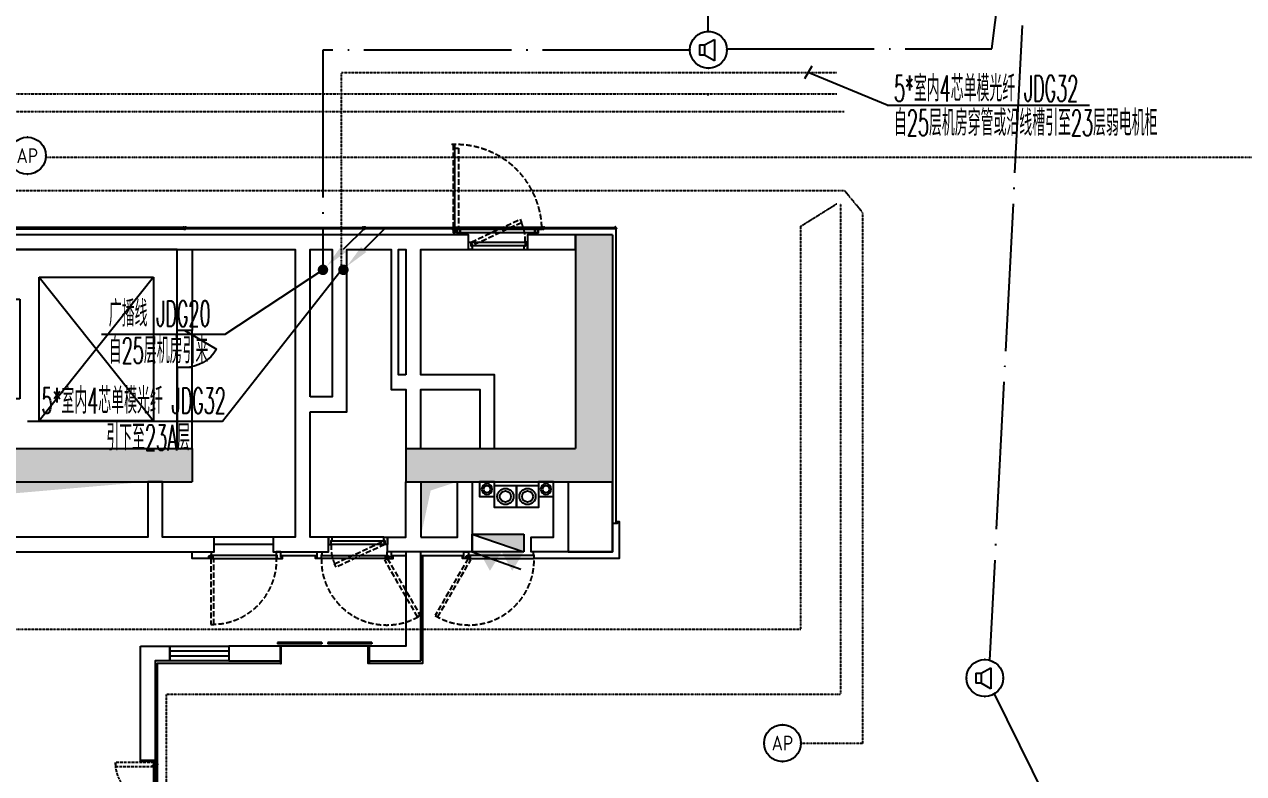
# Model space of a CAD drawing. Extents: x -284868 to 304789, y -137694 to 137894.
# Drawn here: x 276305 to 292837, y -22602 to -12440 of the extents above; entities that cross this region are included whole.
import ezdxf
from ezdxf.enums import TextEntityAlignment as Align

# ---------------------------------------------------------------- set-up
doc = ezdxf.new("R2010")
doc.units = 0
doc.set_wipeout_variables(frame=1)
for name, pattern in [('BORDER2', [0.875, 0.25, -0.125, 0.25, -0.125, 0, -0.125]), ('DASH', [0.35, 0.25, -0.1]), ('DASHED', [0.75, 0.5, -0.25]), ('DOTE', [2.42, 2, -0.2, 0.02, -0.2])]:
    doc.linetypes.add(name, pattern=pattern)
doc.layers.get('0').update_dxf_attribs({"linetype": 'CONTINUOUS'})
for name, color, linetype in [('0-墙', 4, 'CONTINUOUS'), ('0-建筑柱体', 251, 'CONTINUOUS'), ('0-消防栓(给排水)', 9, 'CONTINUOUS'), ('0-电梯', 3, 'CONTINUOUS'), ('0-窗', 11, 'CONTINUOUS'), ('EQUIP-通讯', 3, 'CONTINUOUS'), ('LWIRE', 4, 'CONTINUOUS'), ('P-完成面', 42, 'CONTINUOUS'), ('P-门扇', 6, 'CONTINUOUS'), ('T-AVSX-EQPM', 3, 'CONTINUOUS'), ('TEXT_照明_回路标注', 41, 'CONTINUOUS'), ('WIRE-广播线', 220, 'DOTE'), ('WIRE-网络', 130, 'BORDER2')]:
    doc.layers.add(name, color=color, linetype=linetype)
doc.styles.add('_TEL_ATTDEF', font='GBENOR', dxfattribs={"width": 0.8, "height": 3, "bigfont": 'GBCBIG'})
doc.styles.add('_TEL_DIM', font='SIMPLEX', dxfattribs={"width": 0.8, "height": 3.5, "bigfont": 'HZTXT'})
doc.styles.add('HZ_e', font='simplex.shx', dxfattribs={"width": 0.8, "bigfont": 'hztxt.shx'})
doc.styles.get("Standard").update_dxf_attribs({"font": 'GBENOR', "bigfont": 'GBCBIG'})

# ---------------------------------------------------------------- blocks, each defined once
blk = doc.blocks.new('213r5467')
for p, q in [((-90909, -260063), (-90909, -260326)), ((-89559, -260063), (-90909, -260063)), ((-89559, -260326), (-89559, -260063)), ((-90909, -260326), (-89559, -260326)), ((-91209, -260588), (-91209, -262138)), ((-89259, -260588), (-91209, -260588)), ((-91209, -260588), (-89259, -262138)), ((-91209, -262138), (-89259, -260588)), ((-89259, -262138), (-89259, -260588)), ((-91209, -262138), (-89259, -262138))]:
    blk.add_line(p, q)
blk.add_lwpolyline([(-88884, -262463), (-91584, -262463), (-91584, -259863), (-88884, -259863), (-88884, -262463)])
blk = doc.blocks.new('sgASGHHHH')
for points in [[(-94646, -917724), (-94646, -920624), (-94146, -921074), (-94146, -917724)], [(-102879, -920774), (-102996, -921074), (-99846, -921074), (-99846, -920624), (-102646, -920624)], [(-96946, -921074), (-94146, -921074), (-94646, -920624), (-96946, -920624)]]:
    blk.add_hatch(color=256).paths.add_polyline_path(points)
at = {"color": 4}
for p, q in [((-94646, -917724), (-94646, -920624)), ((-94146, -917724), (-94646, -917724)), ((-94146, -917724), (-94146, -921074)), ((-102646, -920624), (-99846, -920624)), ((-99846, -920624), (-99846, -921074)), ((-96946, -920624), (-94646, -920624)), ((-96946, -920624), (-96946, -921074)), ((-102996, -921074), (-99846, -921074)), ((-96946, -921074), (-94146, -921074))]:
    blk.add_line(p, q, dxfattribs=at)
blk = doc.blocks.new('A$C5B4E3DF6')
for p, q in [((0, 240), (-659, 477)), ((-700, 0), (-700, 240)), ((0, 0), (-700, 240)), ((-700, 240), (0, 240)), ((0, 240), (0, 0)), ((0, 0), (-700, 0))]:
    blk.add_line(p, q)
for points in [[(-700, 240), (-541, 498), (-398, 240)], [(-398, 240), (-239, 498), (-96, 240)], [(-700, 0), (-700, 240), (0, 0)]]:
    blk.add_solid(points)
blk = doc.blocks.new('A$C2E9C7AB1')
blk.add_lwpolyline([(-200, 0), (0, 0), (0, -200), (-200, -200)], close=True)
for radius in [72.3, 45.5]:
    blk.add_circle((-100, -100), radius)
blk = doc.blocks.new('A$C1A2309B7')
blk.add_lwpolyline([(-300, 0), (0, 0), (0, -300), (-300, -300)], close=True)
for radius in [110, 75]:
    blk.add_circle((-150, -150), radius)
blk = doc.blocks.new('A$C3F6147FC')
at = {"xscale": -1, "rotation": 270}
for p in [(13299, -3250), (14099, -3250)]:
    blk.add_blockref('A$C2E9C7AB1', p, dxfattribs=at)
for p in [(13599, -3300), (13899, -3300)]:
    blk.add_blockref('A$C1A2309B7', p)
at = {"rotation": 180}
blk.add_blockref('A$C5B4E3DF6', (13000, -3960), dxfattribs=at)
blk = doc.blocks.new('$DorLib2D$00000228')
at = {"color": 0}
blk.add_line((0.5, 0), (0, 0.866), dxfattribs=at)
blk.add_arc((0.5, 0), 1, 120, 180, dxfattribs=at)
blk = doc.blocks.new('A$C6C5C068E')
h = blk.add_hatch()
h.set_pattern_fill('ANSI32', color=256, scale=0.2, style=0)
h.set_pattern_definition([(45, (506565838.6591, 131390591.2148), (-1.3470384181604, 1.3470384181604), []), (45, (506565839.5572, 131390591.2148), (-1.3470384181604, 1.3470384181604), [])])
h.paths.add_polyline_path([(11, 11), (-4, 11), (-4, 14), (0, 14), (0, 15), (-5, 15), (-5, 10), (10, 10), (10, -5), (15, -5), (15, 0), (14, 0), (14, -4), (11, -4)])
blk.add_lwpolyline([(11, 11), (-4, 11), (-4, 14), (0, 14), (0, 15), (-5, 15), (-5, 10), (10, 10), (10, -5), (15, -5), (15, 0), (14, 0), (14, -4), (11, -4)], close=True)
blk = doc.blocks.new('A$C4A657766')
h = blk.add_hatch()
h.set_pattern_fill('ANSI32', color=256, scale=0.2, style=0)
h.set_pattern_definition([(45, (-14.9999, -5), (-1.34704, 1.34704), []), (45, (-14.1019, -5), (-1.34704, 1.34704), [])])
h.paths.add_polyline_path([(-11, 26), (-11, -4), (-13, -4), (-13, 0), (-15, 0), (-15, -5), (-10, -5), (-10, 25), (10, 25), (10, -5), (15, -5), (15, 0), (13, 0), (13, -4), (11, -4), (11, 26)])
blk.add_lwpolyline([(-11, 26), (-11, -4), (-13, -4), (-13, 0), (-15, 0), (-15, -5), (-10, -5), (-10, 25), (10, 25), (10, -5), (15, -5), (15, 0), (13, 0), (13, -4), (11, -4), (11, 26), (-11, 26)])
blk = doc.blocks.new('A$C67A6433D')
at = {"linetype": 'DASH', "ltscale": 0.03}
blk.add_wipeout([(31, 0), (-28, 0), (-28, 26), (31, 26)], dxfattribs=at)
for p, q in [((-26, 20), (-23, 19)), ((-25, 13), (-19, 4)), ((-21, 19), (-9, 16)), ((-20, 2), (-20, 0)), ((-19, 13), (-12, 3)), ((-18, 11), (-7, 9)), ((-16, 8), (-6, 8)), ((-16, 3), (0, 3)), ((-13, 24), (-13, 26)), ((-12, 23), (-12, 25)), ((-12, 25), (0, 25)), ((-9, 16), (-9, 21)), ((-9, 12), (-9, 21)), ((-1, 4), (-8, 10)), ((-2, 19), (-4, 14)), ((0, 9), (-3, 12)), ((30, 26), (3, 26)), ((15, 25), (3, 25)), ((3, 9), (6, 12)), ((19, 3), (3, 3)), ((4, 4), (11, 10)), ((5, 19), (7, 14)), ((19, 8), (9, 8)), ((12, 12), (12, 21)), ((23, 19), (12, 16)), ((21, 11), (12, 10)), ((22, 13), (14, 3)), ((15, 23), (15, 25)), ((16, 24), (16, 26)), ((28, 13), (21, 4)), ((23, 2), (23, 0)), ((28, 20), (25, 19))]:
    blk.add_line(p, q, dxfattribs=at)
for points in [[(0, 10), (0, 26), (-28, 26), (-28, 0), (0, 0), (0, 3)], [(3, 10), (3, 26), (31, 26), (31, 0), (3, 0), (3, 3)]]:
    blk.add_lwpolyline(points, dxfattribs=at)
for points in [[(-13, 24), (-13, 24), (-26, 24, 0.414214), (-27, 23), (-27, 2, 0.414214), (-26, 2), (-20, 2)], [(-12, 23), (-25, 23, 0.414214), (-26, 23), (-26, 17)], [(-26, 14), (-26, 5, 0.414214), (-25, 4), (-19, 4)], [(15, 23), (28, 23, -0.414214), (28, 23), (28, 17)], [(16, 24), (16, 24), (28, 24, -0.414214), (29, 23), (29, 2, -0.414214), (28, 2), (23, 2)], [(28, 14), (28, 5, -0.414214), (28, 4), (21, 4)]]:
    blk.add_lwpolyline(points, format="xyb", dxfattribs=at)
for centre in [(-22, 15), (-5, 21), (2, 6), (8, 21), (25, 15)]:
    blk.add_circle(centre, 1.99, dxfattribs=at)
for centre, radius, start, end in [((-22, 15), 3.58, 338.8563, 221.961), ((-18, 14), 1.59, 158.8563, 216.0245), ((-16, 6), 3.58, 211.8213, 270), ((-5, 21), 3.58, 334.8452, 179.1262), ((-7, 12), 1.99, 178.2525, 238.2672), ((-2, 13), 1.99, 160.8929, 232.1139), ((2, 6), 3.58, 213.0316, 326.9684), ((2, 6), 3.58, 72.8656, 107.1344), ((8, 21), 3.58, 0.8738, 205.1548), ((5, 13), 1.99, 307.8861, 19.1071), ((10, 12), 1.99, 301.7328, 1.7475), ((12, 11), 1.59, 222.3386, 280.5758), ((19, 6), 3.58, 270, 328.1787), ((25, 15), 3.58, 318.039, 201.1437), ((20, 14), 1.59, 323.9755, 21.1437)]:
    blk.add_arc(centre, radius, start, end, dxfattribs=at)
blk = doc.blocks.new('A$C250F1CE2')
at = {"color": 251, "linetype": 'DASH', "ltscale": 300}
blk.add_lwpolyline([(35, 100), (697, 409), (718, 363), (56, 55)], close=True, dxfattribs=at)
for points in [[(0, 100), (35, 100), (35, 45), (50, 45), (50, 0), (0, 0), (0, 100)], [(800, 100), (765, 100), (765, 45), (750, 45), (750, 0), (800, 0), (800, 100)]]:
    blk.add_lwpolyline(points)
blk.add_lwpolyline([(35, 100), (765, 100), (765, 50), (35, 50)], close=True)
blk.add_arc((223, 139), 543, 355.8662, 27.0076, dxfattribs=at)
blk = doc.blocks.new('$DORLIB2D$00000127')
at = {"color": 0}
for points in [[(-0.533, 0.795), (-0.533, 0.69)], [(-0.033, 0.795), (-0.533, 0.795)], [(-0.033, 0.69), (-0.533, 0.69)], [(-0.033, 0.795), (-0.033, 0.69)], [(0.533, 0.795), (0.033, 0.795)], [(0.033, 0.795), (0.033, 0.69)], [(0.533, 0.69), (0.033, 0.69)], [(0.533, 0.795), (0.533, 0.69)], [(0.5, 0.5), (-0.5, 0.5)]]:
    blk.add_lwpolyline(points, dxfattribs=at)
blk = doc.blocks.new('FZ03')
at = {"color": 8}
for p, q in [((-4, 1), (-4, 3)), ((-4, 3), (0, 3)), ((0, 0), (-4, 1)), ((-3, 7), (3, 7)), ((0, 7), (-3, 5)), ((-3, 3), (-3, 7)), ((0, 5), (-3, 4)), ((0, 7), (3, 5)), ((0, 7), (0, 3)), ((0, 5), (3, 4)), ((0, 3), (4, 3)), ((4, 1), (0, 0)), ((3, 3), (3, 7)), ((4, 3), (4, 1))]:
    blk.add_line(p, q, dxfattribs=at)
blk = doc.blocks.new('A$C79893AB6')
at = {"color": 8, "linetype": 'DASHED', "ltscale": 5}
for points in [[(10, 20), (0, 20), (0, 5), (10, 5)], [(10, 0), (12, 0), (12, 25), (10, 25)], [(13, 0), (15, 0), (15, 25), (13, 25)], [(15, 20), (25, 20), (25, 5), (15, 5)]]:
    blk.add_lwpolyline(points, close=True, dxfattribs=at)
for points in [[(5, 20), (5, 5)], [(12, 18), (13, 18)], [(12, 16), (13, 16)], [(12, 14), (13, 14)], [(12, 10), (13, 10)], [(12, 8), (13, 8)], [(12, 6), (13, 6)], [(20, 20), (20, 5)]]:
    blk.add_lwpolyline(points, dxfattribs=at)
blk = doc.blocks.new('A$C274dfc7b')
at = {"color": 8, "linetype": 'DASHED', "ltscale": 30}
for points in [[(-48, 418), (-7, 418), (-7, 437), (-67, 437)], [(-48, 418), (-48, 314), (-67, 314), (-67, 437)], [(-5, 454), (0, 454), (0, 401), (-5, 401)], [(55, 454), (50, 454), (50, 401), (55, 401)], [(98, 418), (57, 418), (57, 437), (117, 437)], [(98, 418), (98, 314), (117, 314), (117, 437)]]:
    blk.add_lwpolyline(points, dxfattribs=at)
for points in [[(-5, 401, -0.414214), (-7, 403), (-7, 452, -0.414214), (-5, 454)], [(55, 401, 0.414214), (57, 403), (57, 452, 0.414214), (55, 454)]]:
    blk.add_lwpolyline(points, format="xyb", dxfattribs=at)
at = {"layer": 'P-门扇'}
for p, q in [((0, 508), (0, 35)), ((50, 508), (50, 35))]:
    blk.add_line(p, q, dxfattribs=at)
at = {"layer": 'P-门扇', "color": 251}
for p, q in [((3, 523), (3, 35)), ((15, 508), (15, 35)), ((35, 508), (35, 35)), ((47, 523), (47, 35))]:
    blk.add_line(p, q, dxfattribs=at)
at = {"layer": 'P-门扇', "color": 251, "linetype": 'DASH', "ltscale": 150}
blk.add_lwpolyline([(0, 523, 0.405757), (-518, 5, -3.831979)], format="xyb", dxfattribs=at)
at = {"layer": 'P-门扇'}
for points in [[(0, 508), (0, 508), (0, 523), (50, 523), (50, 508)], [(47, 508), (3, 508)]]:
    blk.add_lwpolyline(points, dxfattribs=at)
at = {"layer": 'P-门扇', "color": 251}
for points in [[(15, 508), (35, 508), (35, 453), (15, 453)], [(15, 75), (35, 75), (35, 35), (15, 35)]]:
    blk.add_lwpolyline(points, close=True, dxfattribs=at)
for points in [[(15, 508), (35, 453)], [(15, 453), (35, 508)], [(15, 75), (35, 35)], [(15, 35), (35, 75)]]:
    blk.add_lwpolyline(points, dxfattribs=at)
at = {"layer": 'P-门扇', "color": 251, "linetype": 'DASH', "ltscale": 150}
blk.add_lwpolyline([(-15, 55), (-15, 37), (0, 37), (0, 5), (-518, 5), (-518, 55), (-15, 55)], dxfattribs=at)
at = {"layer": 'P-门扇'}
blk.add_lwpolyline([(50, 20), (50, 35), (0, 35), (0, 5), (32, 5), (32, 20)], close=True, dxfattribs=at)
at = {"xscale": -1, "rotation": 270}
blk.add_blockref('A$C79893AB6', (0, -10), dxfattribs=at)
at = {"xscale": 0.7194583547756841, "yscale": 0.7194583547756841, "zscale": 0.7194583547756841, "rotation": 270}
blk.add_blockref('FZ03', (33, 10), dxfattribs=at)
blk = doc.blocks.new('$equip$00002341')
for p, q in [((-0.241, 0.136), (-0.241, -0.144)), ((-0.241, 0.136), (-0.101, 0.136)), ((-0.101, 0.136), (0.167, 0.277)), ((-0.101, 0.136), (-0.101, -0.144)), ((0.167, 0.277), (0.167, -0.295)), ((-0.101, -0.144), (-0.241, -0.144)), ((0.167, -0.295), (-0.101, -0.144))]:
    blk.add_line(p, q)
at = {"const_width": 0.04}
blk.add_lwpolyline([(-0.5, 0, -1), (0.5, 0, -1), (-0.5, 0, -1.463176)], format="xyb", dxfattribs=at)
blk.add_circle((0, 0), 0.5)
for p in [(0, 0.5), (-0.5, 0), (0.5, 0), (0, -0.5)]:
    blk.add_point(p)
at = {"color": 7, "style": '_TEL_DIM', "flags": 1}
blk.add_attdef('A', text='', height=0.00002, dxfattribs=at).set_placement((0, 0), align=Align.MIDDLE_CENTER)
blk = doc.blocks.new('$equip$00003217')
at = {"const_width": 0.04}
blk.add_lwpolyline([(0, 0.5, -1), (0, -0.5, -1), (0, 0.5, 0.021884)], format="xyb", dxfattribs=at)
blk.add_circle((0, 0), 0.5)
for p in [(0, 0.5), (-0.5, 0), (0.5, 0), (0, -0.5)]:
    blk.add_point(p)
at = {"color": 7, "style": '_TEL_ATTDEF'}
blk.add_attdef('$TEXT$', text='', height=0.4, dxfattribs=at).set_placement((0, 0), align=Align.MIDDLE_CENTER)
at = {"color": 7, "style": '_TEL_DIM', "flags": 1}
for tag in ['A', 'REMARK']:
    blk.add_attdef(tag, text='', height=0.00002, dxfattribs=at).set_placement((0, 0), align=Align.MIDDLE_CENTER)
blk = doc.blocks.new('$TelecSys$00000081')
for p, q in [((0.104, 0.104), (0.104, 0.104)), ((-0.104, -0.104), (-0.104, -0.104)), ((-1.15, -1.15), (-0.55, -0.55))]:
    blk.add_line(p, q)
at = {"const_width": 0.142}
blk.add_lwpolyline([(0.071, 0, 1), (-0.071, 0, 1)], format="xyb", close=True, dxfattribs=at)
blk.add_solid([(-0.62, -0.48), (-0.48, -0.62), (-0.1, -0.1)])
at = {"width": 0.8, "flags": 9}
blk.add_attdef('A', (0, 0), '', height=0.00002, rotation=180, dxfattribs=at)

msp = doc.modelspace()

# ---------------------------------------------------------------- linework, layer by layer
at = {"layer": '0-墙'}
for points in [[(280179, -17693), (280679, -17693), (280679, -15493), (281279, -15493), (281279, -17393), (281479, -17393), (281479, -18193), (281679, -18193), (281679, -17393), (282479, -17393), (282479, -18193), (282679, -18193), (282679, -17193), (281679, -17193), (281679, -15493), (282329, -15493), (282329, -15293), (275779, -15293)], [(275779, -15493), (279979, -15493), (279979, -19393), (279679, -19393), (279679, -19593), (280429, -19593), (280429, -19393), (280179, -19393), (280179, -17693)], [(280179, -17493), (280179, -15493), (280479, -15493), (280479, -17493), (280179, -17493)], [(269379, -19593), (278879, -19593), (278879, -19393), (278179, -19393), (278179, -18643), (277979, -18643), (277979, -19393), (275779, -19393)]]:
    msp.add_lwpolyline(points, dxfattribs=at)
for points in [[(283129, -15493), (283779, -15493), (283779, -15293), (283129, -15293)], [(278379, -16593), (278379, -15493), (278579, -15493), (278579, -16593)], [(281479, -17193), (281379, -17193), (281379, -15493), (281479, -15493)], [(278379, -17093), (278379, -18193), (278579, -18193), (278579, -17093)], [(281679, -19393), (282179, -19393), (282179, -18643), (282379, -18643), (282379, -19593), (281229, -19593), (281229, -19393), (281479, -19393), (281479, -18643), (281679, -18643)], [(283679, -18643), (283679, -19593), (283179, -19593), (283179, -19393), (283479, -19393), (283479, -18643)]]:
    msp.add_lwpolyline(points, close=True, dxfattribs=at)
at = {"layer": '0-墙', "ltscale": 3}
msp.add_lwpolyline([(277879, -20873), (278279, -20873), (278279, -21073), (278079, -21073), (278079, -22423), (277879, -22423), (277879, -20873)], dxfattribs=at)
msp.add_lwpolyline([(279079, -21073), (279779, -21073), (279779, -20873), (279079, -20873)], close=True, dxfattribs=at)
at = {"layer": '0-墙', "color": 251}
for points in [[(275779, -19393), (275779, -18643), (276009, -18814), (277979, -18643)], [(281679, -19393), (281679, -18643), (281815, -18761), (282179, -18643)]]:
    msp.add_solid(points, dxfattribs=at)
at = {"layer": '0-窗'}
for points in [[(279079, -21073), (278279, -21073), (278279, -20873), (279079, -20873)], [(279079, -21008), (278279, -21008), (278279, -20938), (279079, -20938)]]:
    msp.add_lwpolyline(points, close=True, dxfattribs=at)
at = {"layer": 'P-完成面', "color": 251}
for p, q in [((282138, -15233), (282180, -15233)), ((282159, -15212), (282159, -15254))]:
    msp.add_line(p, q, dxfattribs=at)
at = {"layer": 'P-完成面'}
for points in [[(278468, -15193), (276061, -15193)], [(276061, -15193), (276061, -15213), (278468, -15213), (278468, -15193)], [(278491, -15193), (280898, -15193)], [(280898, -15193), (280898, -15213), (278491, -15213), (278491, -15193)], [(280921, -15193), (282124, -15193), (282108, -15213)], [(282108, -15213), (280921, -15213), (280921, -15193)], [(282127, -15193), (282108, -15217), (283321, -15217), (283321, -15193), (282127, -15193)], [(283351, -15193), (284318, -15193)], [(284318, -15193), (284318, -15213), (283351, -15213), (283351, -15193)], [(284329, -19203), (284329, -15204)], [(283679, -19593), (284279, -19593), (284279, -18643)], [(284279, -18643), (284279, -19593), (283679, -19593)], [(284279, -19203), (284349, -19203), (284349, -19183), (284369, -19183), (284369, -19683), (283219, -19683), (283219, -19640), (283209, -19640), (283209, -19593)], [(278839, -19593), (278839, -19640), (278829, -19640), (278829, -19683), (278579, -19683), (278579, -19593)], [(279719, -19593), (279719, -19640), (279729, -19640), (279729, -19683), (279804, -19683), (279804, -19663), (279784, -19663), (279784, -19593), (279719, -19593)], [(279784, -19643), (280274, -19643)], [(280339, -19593), (280339, -19640), (280329, -19640), (280329, -19683), (280254, -19683), (280254, -19663), (280274, -19663), (280274, -19593), (280339, -19593)], [(278094, -22448), (278094, -22463), (278109, -22463), (278109, -21103), (279779, -21103)], [(278059, -22438), (277874, -22438), (277874, -22433), (277879, -22433), (277879, -22423)]]:
    msp.add_lwpolyline(points, dxfattribs=at)
at = {"layer": 'P-完成面', "color": 251}
for points in [[(282169, -15217), (283271, -15217), (283271, -15267), (282169, -15267)], [(282169, -15267), (282219, -15267), (282219, -15217), (282169, -15217)], [(282174, -15262), (282214, -15262), (282214, -15222), (282174, -15222)], [(283221, -15267), (283271, -15267), (283271, -15217), (283221, -15217)], [(283226, -15262), (283266, -15262), (283266, -15222), (283226, -15222)]]:
    msp.add_lwpolyline(points, close=True, dxfattribs=at)
at = {"layer": 'P-完成面'}
for points in [[(278832, -19643), (278832, -19683), (279726, -19683), (279726, -19643)], [(281226, -19643), (281226, -19683), (280332, -19683), (280332, -19643)], [(282322, -19643), (282322, -19683), (283216, -19683), (283216, -19643)], [(279789, -20873), (279779, -20873), (279779, -21108), (279789, -21108)], [(280969, -20873), (280979, -20873), (280979, -21108), (280969, -21108)], [(278059, -22448), (278059, -22423), (278097, -22423), (278097, -22448)]]:
    msp.add_lwpolyline(points, close=True, dxfattribs=at)
at = {"layer": 'P-完成面', "color": 251}
msp.add_circle((282159, -15233), 10, dxfattribs=at)
at = {"layer": 'P-门扇'}
for p, q in [((282329, -15493), (283129, -15493)), ((278379, -17093), (278379, -16593)), ((278579, -17093), (278579, -16593))]:
    msp.add_line(p, q, dxfattribs=at)
at = {"layer": 'P-门扇', "color": 251, "linetype": 'DASH', "ltscale": 300}
msp.add_lwpolyline([(282119, -15265), (282143, -15284), (282143, -14071), (282119, -14071), (282119, -15265)], dxfattribs=at)
msp.add_lwpolyline([(282143, -15223), (282143, -14121), (282193, -14121), (282193, -15223)], close=True, dxfattribs=at)
at = {"layer": 'P-门扇'}
for points in [[(279679, -19393), (278879, -19393)], [(279679, -19493), (278879, -19493)], [(281179, -19393), (280479, -19393)]]:
    msp.add_lwpolyline(points, dxfattribs=at)
at = {"layer": 'P-门扇', "color": 251, "linetype": 'DASH', "ltscale": 300}
msp.add_arc((282159, -15233), 1163, 1.9715, 93.1291, dxfattribs=at)
at = {"layer": 'TEXT_照明_回路标注'}
for p, q in [((286982, -13006), (286882, -13178)), ((288002, -13536), (286932, -13092))]:
    msp.add_line(p, q, dxfattribs=at)
for points in [[(288002, -13536), (290750, -13536)], [(276349, -17823), (278993, -17823), (280631, -15733)], [(277351, -16642), (279028, -16642), (280354, -15769)]]:
    msp.add_lwpolyline(points, dxfattribs=at)
at = {"layer": 'WIRE-广播线', "ltscale": 1000}
for p, q in [((285578, -12535), (285578, 411)), ((290085, -7623), (289392, -21064))]:
    msp.add_line(p, q, dxfattribs=at)
at = {"layer": 'WIRE-广播线'}
msp.add_line((285578, -13406), (285578, -13395), dxfattribs=at)
at = {"layer": 'WIRE-广播线', "ltscale": 1000}
for points in [[(285830, -12771), (289424, -12771), (290085, -7623)], [(285330, -12789), (280354, -12789), (280354, -15733)], [(289456, -21520), (290141, -22910), (293889, -22910), (293889, -27267), (294581, -28112)]]:
    msp.add_lwpolyline(points, dxfattribs=at)
at = {"layer": 'WIRE-网络'}
for points in [[(280607, -15742), (280607, -13092), (287323, -13092)], [(258630, -13697), (258926, -13383), (287323, -13383)], [(276595, -14240), (287423, -14240)], [(287423, -14240), (293635, -14240), (293635, -22349)], [(260895, -14692), (287423, -14692)], [(287423, -14692), (287670, -14991), (287670, -22192), (286835, -22192)]]:
    msp.add_lwpolyline(points, dxfattribs=at)

# ---------------------------------------------------------------- block references
at = {"layer": '0-建筑柱体'}
msp.add_blockref('sgASGHHHH', (378425, 902431), dxfattribs=at)
at = {"layer": '0-消防栓(给排水)', "color": 0}
msp.add_blockref('A$C3F6147FC', (269379, -15393), dxfattribs=at)
at = {"layer": '0-电梯', "xscale": -1, "rotation": 90}
msp.add_blockref('213r5467', (15916, -107077), dxfattribs=at)
at = {"layer": 'EQUIP-通讯', "ltscale": 3, "xscale": 500, "yscale": 500, "zscale": 500}
for p in [(276346, -14221), (286585, -22188)]:
    msp.add_blockref('$equip$00003217', p, dxfattribs=at).add_auto_attribs({'$TEXT$': 'AP'})
at = {"layer": 'LWIRE', "xscale": 500, "yscale": 500, "zscale": 500, "rotation": 180}
for p in [(280354, -15769), (280631, -15769)]:
    msp.add_blockref('$TelecSys$00000081', p, dxfattribs=at)
at = {"layer": 'P-完成面', "xscale": -1, "rotation": 180}
for p in [(278479, -15193), (280909, -15193), (283339, -15193)]:
    msp.add_blockref('A$C4A657766', p, dxfattribs=at)
at = {"layer": 'P-完成面', "rotation": 180}
msp.add_blockref('A$C6C5C068E', (284329, -15193), dxfattribs=at)
at = {"layer": 'P-门扇'}
msp.add_blockref('A$C250F1CE2', (282329, -15493), dxfattribs=at)
for name, p, xscale, yscale, zscale, rotation in [('$DorLib2D$00000228', (278479, -16843), 500, -500, 200, 89.99999999993084), ('$DORLIB2D$00000127', (280379, -20958), -1200, -171.4285714285714, 1200, 180)]:
    msp.add_blockref(name, p, dxfattribs=dict(at, xscale=xscale, yscale=yscale, zscale=zscale, rotation=rotation))
at = {"layer": 'P-门扇', "xscale": -1, "rotation": 180}
msp.add_blockref('A$C274dfc7b', (278059, -22448), dxfattribs=at)
at = {"layer": 'T-AVSX-EQPM', "xscale": 500, "yscale": 500, "zscale": 500}
for p in [(285580, -12785), (289328, -21305)]:
    msp.add_blockref('$equip$00002341', p, dxfattribs=at)

# ---------------------------------------------------------------- texts
at = {"layer": 'TEXT_照明_回路标注', "style": 'HZ_e', "width": 0.5}
for s, p in [('5*室内4芯单模光纤 JDG32', (288096, -13485, 0)), ('自25层机房穿管或沿线槽引至23层弱电机柜', (288096, -13951, 0)), ('广播线 JDG20', (277450, -16538, 0)), ('自25层机房引来', (277450, -17039, 0)), ('5*室内4芯单模光纤 JDG32', (276537, -17719, 0)), ('引下至23A层', (277416, -18219, 0))]:
    msp.add_text(s, height=350, dxfattribs=at).set_placement(p)

# ---------------------------------------------------------------- next in the draw order: block references
at = {"layer": 'P-完成面'}
for p in [(278829, -19678), (282319, -19678)]:
    msp.add_blockref('A$C67A6433D', p, dxfattribs=at)
at = {"layer": 'P-完成面', "extrusion": (0, 0, -1), "zscale": -1}
msp.add_blockref('A$C67A6433D', (-281229, -19678), dxfattribs=at)

# ---------------------------------------------------------------- next in the draw order: linework, layer by layer
at = {"layer": '0-墙', "ltscale": 3}
msp.add_lwpolyline([(281679, -21073), (281679, -19593), (281479, -19593), (281479, -20873), (280979, -20873), (280979, -21073), (281679, -21073)], dxfattribs=at)
at = {"layer": 'P-完成面'}
for points in [[(280979, -21103), (281709, -21103), (281709, -19643)], [(281219, -19593), (281219, -19640), (281229, -19640), (281229, -19683), (281304, -19683), (281304, -19663), (281284, -19663), (281284, -19593), (281219, -19593)], [(281284, -19643), (281479, -19643)], [(281679, -19643), (282264, -19643)], [(282329, -19593), (282329, -19640), (282319, -19640), (282319, -19683), (282244, -19683), (282244, -19663), (282264, -19663), (282264, -19593), (282329, -19593)]]:
    msp.add_lwpolyline(points, dxfattribs=at)
at = {"layer": 'P-门扇', "color": 251, "linetype": 'DASH', "ltscale": 300}
for points in [[(278872, -19683), (278832, -19683), (278832, -20577), (278872, -20577)], [(281191, -19703), (281226, -19683), (281673, -20457), (281638, -20477)], [(282357, -19703), (282322, -19683), (281875, -20457), (281910, -20477)]]:
    msp.add_lwpolyline(points, close=True, dxfattribs=at)
for centre, radius, start, end in [((278852, -19703), 874, 268.6891, 1.3109), ((281215, -19703), 883, 178.7017, 301.2983), ((282334, -19703), 883, 238.7017, 1.2983)]:
    msp.add_arc(centre, radius, start, end, dxfattribs=at)
at = {"layer": 'WIRE-网络'}
for points in [[(287423, -13625), (259682, -13625), (259682, -22881), (259429, -23876)], [(262734, -23898), (262734, -20643), (286833, -20643), (286833, -15177), (287323, -14871)], [(287373, -14871), (287373, -21528), (278229, -21528), (278229, -24081)]]:
    msp.add_lwpolyline(points, dxfattribs=at)

# ---------------------------------------------------------------- next in the draw order: block references
at = {"layer": 'P-门扇', "rotation": 180}
msp.add_blockref('A$C250F1CE2', (281229, -19393), dxfattribs=at)

doc.saveas('drawing.dxf')
